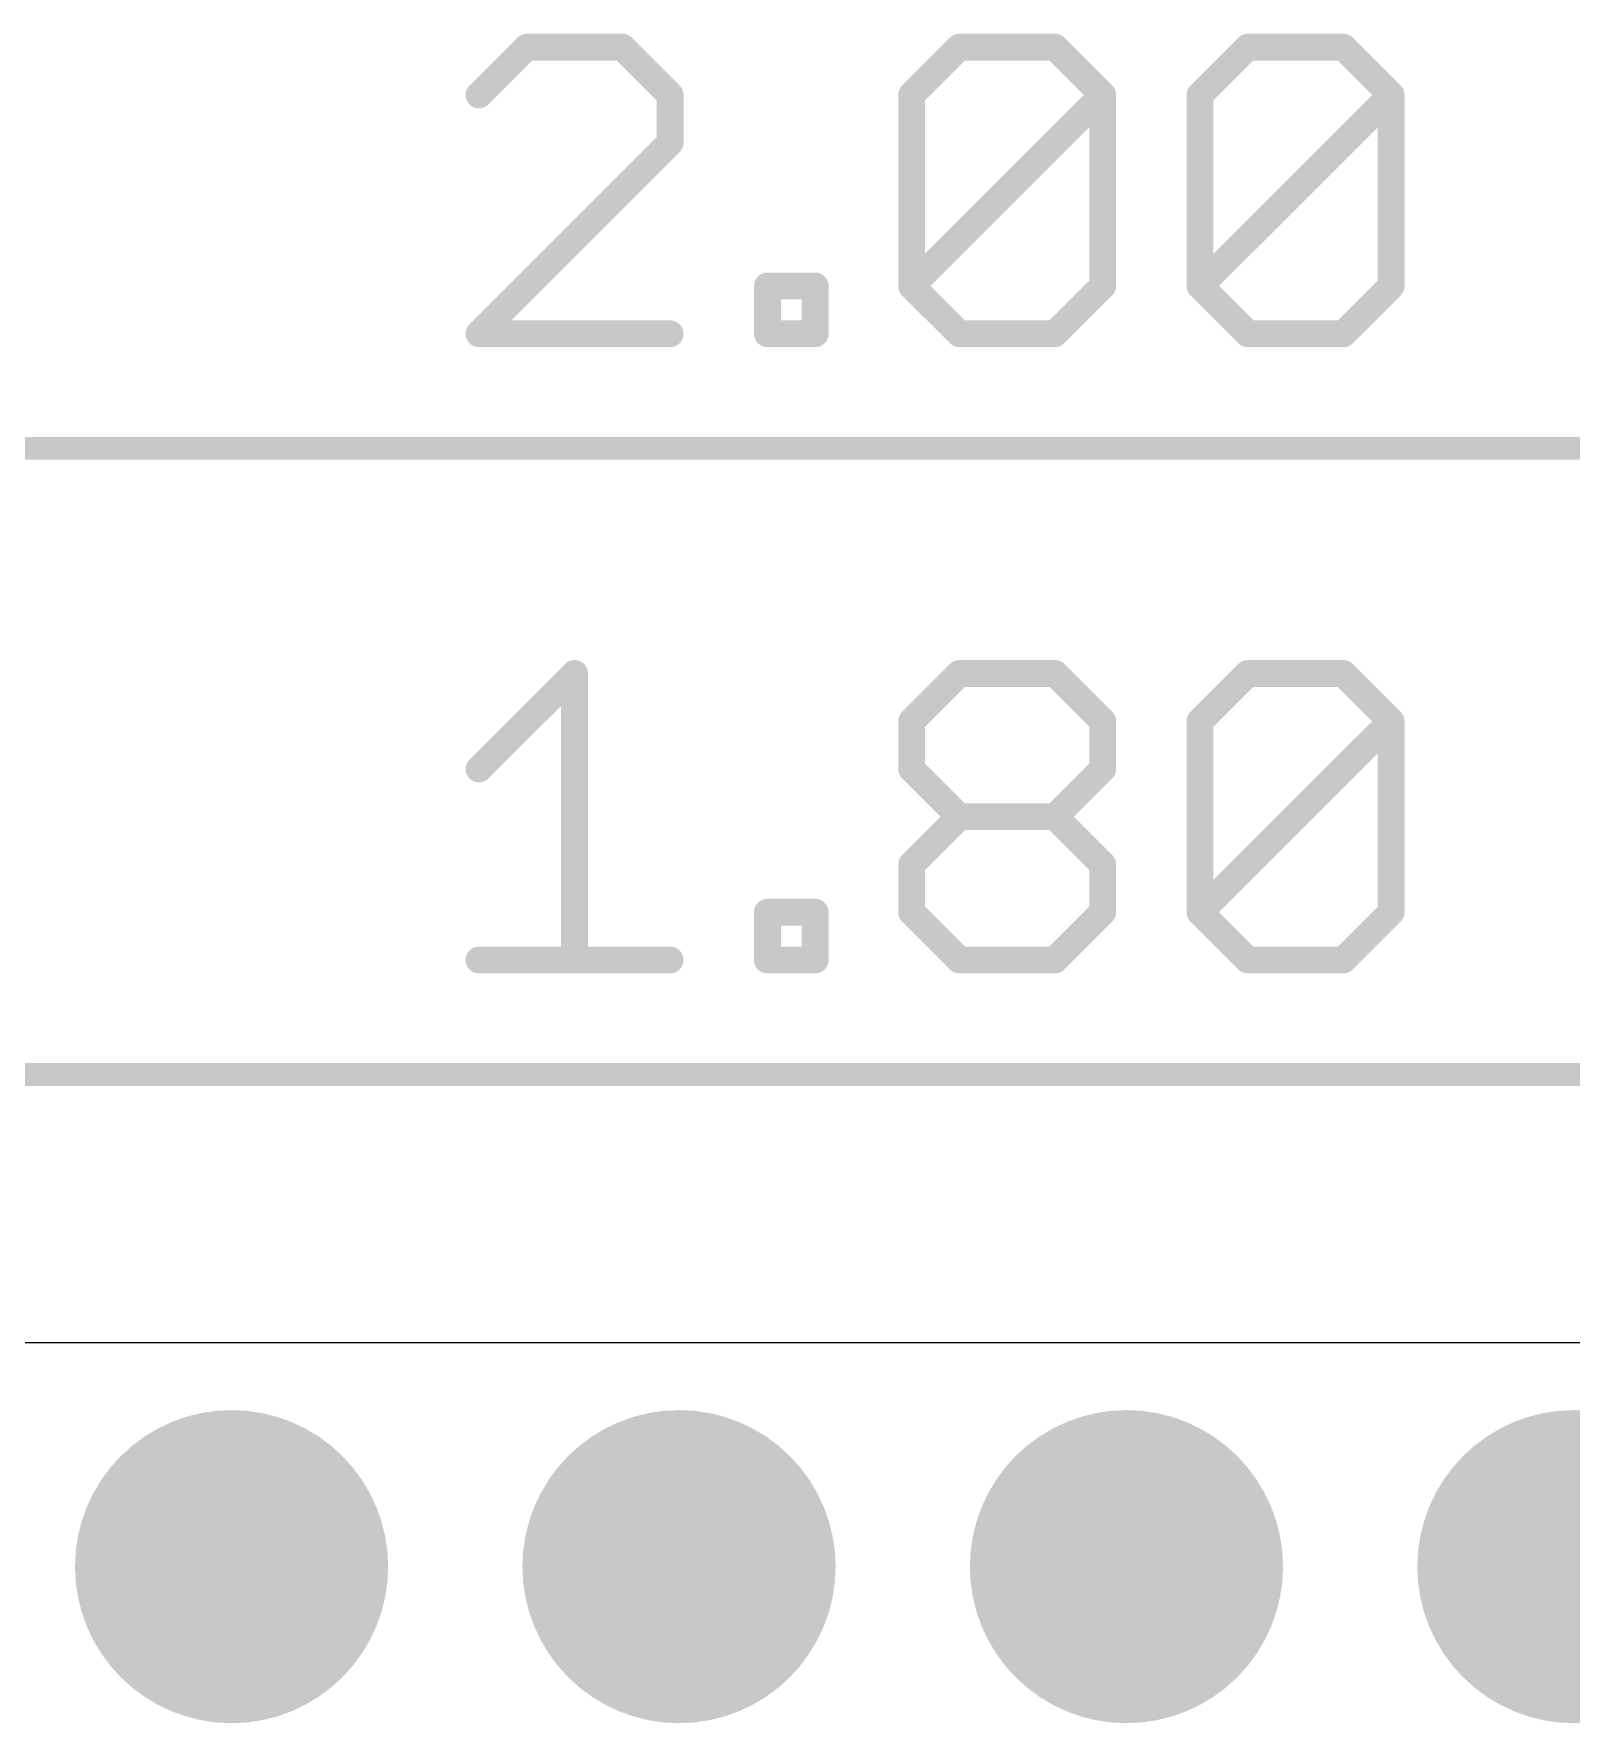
# Model space of a CAD drawing. Extents: x -6.7 to 59.9, y -5.3 to 30.3.
# Drawn here: x 20.47 to 29.19, y 20.7 to 30.29 of the extents above; entities that cross this region are included whole.
import ezdxf

# ---------------------------------------------------------------- set-up
doc = ezdxf.new("R2010")
doc.units = 0
for name, color, linetype in [('17', 110, 'CONTINUOUS'), ('20', 53, 'CONTINUOUS'), ('47', 253, 'CONTINUOUS')]:
    doc.layers.add(name, color=color, linetype=linetype)

# ---------------------------------------------------------------- blocks, each defined once
blk = doc.blocks.new('ROUNDP')
at = {"const_width": 0.5}
blk.add_lwpolyline([(0, -0.25, 1), (0, 0.25, 1), (0, -0.25)], format="xyb", dxfattribs=at)

msp = doc.modelspace()

# ---------------------------------------------------------------- linework, layer by layer
at = {"layer": '20'}
msp.add_line((48.26, 22.86), (2.54, 22.86), dxfattribs=at)
at = {"layer": '47'}
for points, const_width in [([(23.266, 30.2177), (22.9948, 29.9465)], 0.1524), ([(23.8083, 30.2177), (23.266, 30.2177)], 0.1524), ([(24.0795, 29.9465), (23.8083, 30.2177)], 0.1524), ([(25.4505, 29.9465), (25.7217, 30.2177)], 0.1524), ([(25.7217, 30.2177), (26.264, 30.2177)], 0.1524), ([(26.264, 30.2177), (26.5352, 29.9465)], 0.1524), ([(27.0877, 29.9465), (27.3589, 30.2177)], 0.1524), ([(27.3589, 30.2177), (27.9012, 30.2177)], 0.1524), ([(27.9012, 30.2177), (28.1724, 29.9465)], 0.1524), ([(24.0795, 29.6754), (24.0795, 29.9465)], 0.1524), ([(25.4505, 28.8619), (25.4505, 29.9465)], 0.1524), ([(25.4505, 28.8619), (26.5352, 29.9465)], 0.1524), ([(26.5352, 29.9465), (26.5352, 28.8619)], 0.1524), ([(27.0877, 28.8619), (27.0877, 29.9465)], 0.1524), ([(27.0877, 28.8619), (28.1724, 29.9465)], 0.1524), ([(28.1724, 29.9465), (28.1724, 28.8619)], 0.1524), ([(22.9948, 28.5907), (24.0795, 29.6754)], 0.1524), ([(24.632, 28.5907), (24.632, 28.8619)], 0.1524), ([(24.632, 28.8619), (24.9031, 28.8619)], 0.1524), ([(24.9031, 28.8619), (24.9031, 28.5907)], 0.1524), ([(25.7217, 28.5907), (25.4505, 28.8619)], 0.1524), ([(26.5352, 28.8619), (26.264, 28.5907)], 0.1524), ([(27.3589, 28.5907), (27.0877, 28.8619)], 0.1524), ([(28.1724, 28.8619), (27.9012, 28.5907)], 0.1524), ([(24.0795, 28.5907), (22.9948, 28.5907)], 0.1524), ([(24.9031, 28.5907), (24.632, 28.5907)], 0.1524), ([(26.264, 28.5907), (25.7217, 28.5907)], 0.1524), ([(27.9012, 28.5907), (27.3589, 28.5907)], 0.1524), ([(0.065, 27.94), (50.735, 27.94)], 0.13), ([(22.9948, 26.1194), (23.5371, 26.6617)], 0.1524), ([(23.5371, 26.6617), (23.5371, 25.0347)], 0.1524), ([(25.4505, 26.3905), (25.7217, 26.6617)], 0.1524), ([(25.7217, 26.6617), (26.264, 26.6617)], 0.1524), ([(26.264, 26.6617), (26.5352, 26.3905)], 0.1524), ([(27.0877, 26.3905), (27.3589, 26.6617)], 0.1524), ([(27.3589, 26.6617), (27.9012, 26.6617)], 0.1524), ([(27.9012, 26.6617), (28.1724, 26.3905)], 0.1524), ([(25.4505, 26.1194), (25.4505, 26.3905)], 0.1524), ([(26.5352, 26.3905), (26.5352, 26.1194)], 0.1524), ([(27.0877, 25.3059), (27.0877, 26.3905)], 0.1524), ([(27.0877, 25.3059), (28.1724, 26.3905)], 0.1524), ([(28.1724, 26.3905), (28.1724, 25.3059)], 0.1524), ([(25.7217, 25.8482), (25.4505, 26.1194)], 0.1524), ([(26.5352, 26.1194), (26.264, 25.8482)], 0.1524), ([(25.4505, 25.577), (25.7217, 25.8482)], 0.1524), ([(25.7217, 25.8482), (26.264, 25.8482)], 0.1524), ([(26.264, 25.8482), (26.5352, 25.577)], 0.1524), ([(25.4505, 25.3059), (25.4505, 25.577)], 0.1524), ([(26.5352, 25.577), (26.5352, 25.3059)], 0.1524), ([(24.632, 25.0347), (24.632, 25.3059)], 0.1524), ([(24.632, 25.3059), (24.9031, 25.3059)], 0.1524), ([(24.9031, 25.3059), (24.9031, 25.0347)], 0.1524), ([(25.7217, 25.0347), (25.4505, 25.3059)], 0.1524), ([(26.5352, 25.3059), (26.264, 25.0347)], 0.1524), ([(27.3589, 25.0347), (27.0877, 25.3059)], 0.1524), ([(28.1724, 25.3059), (27.9012, 25.0347)], 0.1524), ([(22.9948, 25.0347), (24.0795, 25.0347)], 0.1524), ([(24.9031, 25.0347), (24.632, 25.0347)], 0.1524), ([(26.264, 25.0347), (25.7217, 25.0347)], 0.1524), ([(27.9012, 25.0347), (27.3589, 25.0347)], 0.1524), ([(2.605, 24.384), (48.195, 24.384)], 0.13)]:
    msp.add_lwpolyline(points, dxfattribs=dict(at, const_width=const_width))
at = {"layer": '47', "const_width": 0.0762}
for points in [[(23.266, 30.2558, 1), (23.266, 30.1796)], [(23.2929, 30.1907, 1), (23.239, 30.2446)], [(23.8352, 30.2446, 1), (23.7814, 30.1907)], [(23.8083, 30.1796, 1), (23.8083, 30.2558)], [(25.7217, 30.2558, 1), (25.7217, 30.1796)], [(25.7486, 30.1907, 1), (25.6948, 30.2446)], [(26.291, 30.2446, 1), (26.2371, 30.1907)], [(26.264, 30.1796, 1), (26.264, 30.2558)], [(27.3589, 30.2558, 1), (27.3589, 30.1796)], [(27.3858, 30.1907, 1), (27.3319, 30.2446)], [(27.9281, 30.2446, 1), (27.8743, 30.1907)], [(27.9012, 30.1796, 1), (27.9012, 30.2558)], [(22.9679, 29.9735, 1), (23.0218, 29.9196)], [(24.1176, 29.9465, 1), (24.0414, 29.9465)], [(24.0525, 29.9196, 1), (24.1064, 29.9735)], [(25.4886, 29.9465, 1), (25.4124, 29.9465)], [(25.4236, 29.9735, 1), (25.4775, 29.9196)], [(26.5733, 29.9465, 1), (26.4971, 29.9465)], [(26.5621, 29.9196, 1), (26.5083, 29.9735)], [(26.5083, 29.9196, 1), (26.5621, 29.9735)], [(27.1258, 29.9465, 1), (27.0496, 29.9465)], [(27.0608, 29.9735, 1), (27.1146, 29.9196)], [(28.2105, 29.9465, 1), (28.1343, 29.9465)], [(28.1993, 29.9196, 1), (28.1454, 29.9735)], [(28.1454, 29.9196, 1), (28.1993, 29.9735)], [(24.1064, 29.6484, 1), (24.0525, 29.7023)], [(24.0414, 29.6754, 1), (24.1176, 29.6754)], [(24.6701, 28.8619, 1), (24.5939, 28.8619)], [(24.632, 28.9, 1), (24.632, 28.8238)], [(24.9412, 28.8619, 1), (24.865, 28.8619)], [(24.9031, 28.8238, 1), (24.9031, 28.9)], [(25.4775, 28.8888, 1), (25.4236, 28.8349)], [(25.4236, 28.8888, 1), (25.4775, 28.8349)], [(25.4124, 28.8619, 1), (25.4886, 28.8619)], [(26.4971, 28.8619, 1), (26.5733, 28.8619)], [(26.5621, 28.8349, 1), (26.5083, 28.8888)], [(27.1146, 28.8888, 1), (27.0608, 28.8349)], [(27.0608, 28.8888, 1), (27.1146, 28.8349)], [(27.0496, 28.8619, 1), (27.1258, 28.8619)], [(28.1343, 28.8619, 1), (28.2105, 28.8619)], [(28.1993, 28.8349, 1), (28.1454, 28.8888)], [(22.9948, 28.6288, 1), (22.9948, 28.5526)], [(22.9679, 28.6176, 1), (23.0218, 28.5638)], [(24.0795, 28.5526, 1), (24.0795, 28.6288)], [(24.632, 28.6288, 1), (24.632, 28.5526)], [(24.5939, 28.5907, 1), (24.6701, 28.5907)], [(24.865, 28.5907, 1), (24.9412, 28.5907)], [(24.9031, 28.5526, 1), (24.9031, 28.6288)], [(25.7217, 28.6288, 1), (25.7217, 28.5526)], [(25.6948, 28.5638, 1), (25.7486, 28.6176)], [(26.2371, 28.6176, 1), (26.291, 28.5638)], [(26.264, 28.5526, 1), (26.264, 28.6288)], [(27.3589, 28.6288, 1), (27.3589, 28.5526)], [(27.3319, 28.5638, 1), (27.3858, 28.6176)], [(27.8743, 28.6176, 1), (27.9281, 28.5638)], [(27.9012, 28.5526, 1), (27.9012, 28.6288)], [(23.5752, 26.6617, 1), (23.499, 26.6617)], [(23.5641, 26.6347, 1), (23.5102, 26.6886)], [(25.7217, 26.6998, 1), (25.7217, 26.6236)], [(25.7486, 26.6347, 1), (25.6948, 26.6886)], [(26.291, 26.6886, 1), (26.2371, 26.6347)], [(26.264, 26.6236, 1), (26.264, 26.6998)], [(27.3589, 26.6998, 1), (27.3589, 26.6236)], [(27.3858, 26.6347, 1), (27.3319, 26.6886)], [(27.9281, 26.6886, 1), (27.8743, 26.6347)], [(27.9012, 26.6236, 1), (27.9012, 26.6998)], [(25.4886, 26.3905, 1), (25.4124, 26.3905)], [(25.4236, 26.4175, 1), (25.4775, 26.3636)], [(26.5733, 26.3905, 1), (26.4971, 26.3905)], [(26.5083, 26.3636, 1), (26.5621, 26.4175)], [(27.1258, 26.3905, 1), (27.0496, 26.3905)], [(27.0608, 26.4175, 1), (27.1146, 26.3636)], [(28.2105, 26.3905, 1), (28.1343, 26.3905)], [(28.1993, 26.3636, 1), (28.1454, 26.4175)], [(28.1454, 26.3636, 1), (28.1993, 26.4175)], [(25.4775, 26.1463, 1), (25.4236, 26.0924)], [(26.5621, 26.0924, 1), (26.5083, 26.1463)], [(22.9679, 26.1463, 1), (23.0218, 26.0924)], [(25.4124, 26.1194, 1), (25.4886, 26.1194)], [(26.4971, 26.1194, 1), (26.5733, 26.1194)], [(25.7217, 25.8863, 1), (25.7217, 25.8101)], [(25.7486, 25.8213, 1), (25.6948, 25.8751)], [(25.6948, 25.8213, 1), (25.7486, 25.8751)], [(26.291, 25.8751, 1), (26.2371, 25.8213)], [(26.2371, 25.8751, 1), (26.291, 25.8213)], [(26.264, 25.8101, 1), (26.264, 25.8863)], [(25.4886, 25.577, 1), (25.4124, 25.577)], [(25.4236, 25.604, 1), (25.4775, 25.5501)], [(26.5733, 25.577, 1), (26.4971, 25.577)], [(26.5083, 25.5501, 1), (26.5621, 25.604)], [(24.6701, 25.3059, 1), (24.5939, 25.3059)], [(24.632, 25.344, 1), (24.632, 25.2678)], [(24.9412, 25.3059, 1), (24.865, 25.3059)], [(24.9031, 25.2678, 1), (24.9031, 25.344)], [(25.4775, 25.3328, 1), (25.4236, 25.2789)], [(25.4124, 25.3059, 1), (25.4886, 25.3059)], [(26.4971, 25.3059, 1), (26.5733, 25.3059)], [(26.5621, 25.2789, 1), (26.5083, 25.3328)], [(27.1146, 25.3328, 1), (27.0608, 25.2789)], [(27.0608, 25.3328, 1), (27.1146, 25.2789)], [(27.0496, 25.3059, 1), (27.1258, 25.3059)], [(28.1343, 25.3059, 1), (28.2105, 25.3059)], [(28.1993, 25.2789, 1), (28.1454, 25.3328)], [(22.9948, 25.0728, 1), (22.9948, 24.9966)], [(23.499, 25.0347, 1), (23.5752, 25.0347)], [(24.0795, 24.9966, 1), (24.0795, 25.0728)], [(24.632, 25.0728, 1), (24.632, 24.9966)], [(24.5939, 25.0347, 1), (24.6701, 25.0347)], [(24.865, 25.0347, 1), (24.9412, 25.0347)], [(24.9031, 24.9966, 1), (24.9031, 25.0728)], [(25.7217, 25.0728, 1), (25.7217, 24.9966)], [(25.6948, 25.0078, 1), (25.7486, 25.0616)], [(26.2371, 25.0616, 1), (26.291, 25.0078)], [(26.264, 24.9966, 1), (26.264, 25.0728)], [(27.3589, 25.0728, 1), (27.3589, 24.9966)], [(27.3319, 25.0078, 1), (27.3858, 25.0616)], [(27.8743, 25.0616, 1), (27.9281, 25.0078)], [(27.9012, 24.9966, 1), (27.9012, 25.0728)]]:
    msp.add_lwpolyline(points, format="xyb", dxfattribs=at)

# ---------------------------------------------------------------- block references
at = {"layer": '17', "xscale": 1.778, "yscale": 1.778}
for p in [(21.59, 21.59), (21.59, 21.59), (24.13, 21.59), (24.13, 21.59), (26.67, 21.59), (26.67, 21.59), (29.21, 21.59), (29.21, 21.59)]:
    msp.add_blockref('ROUNDP', p, dxfattribs=at)

doc.saveas('drawing.dxf')
